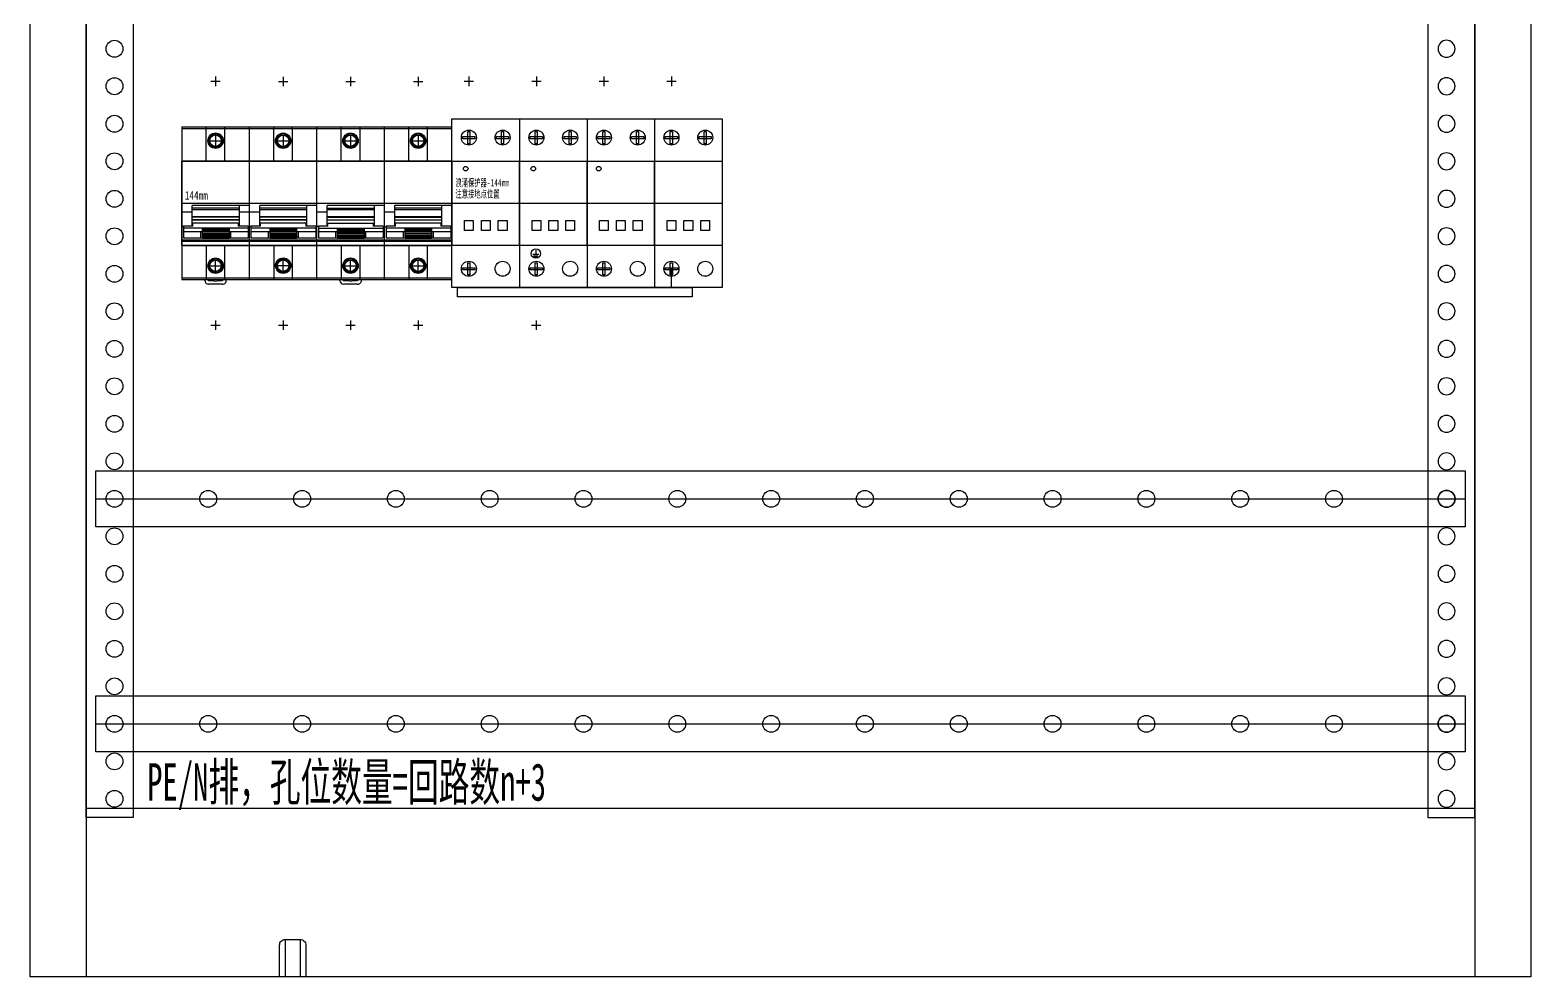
# Model space of a CAD drawing. Extents: x 1681561 to 1682425, y 398135 to 400135.
# Drawn here: x 1681625 to 1682425, y 398135 to 398640 of the extents above; entities that cross this region are included whole.
import ezdxf
from ezdxf.enums import TextEntityAlignment as Align

# ---------------------------------------------------------------- set-up
doc = ezdxf.new("R2010")
doc.units = 0
doc.header["$MEASUREMENT"] = 0
doc.linetypes.add('LYJS-XX', pattern=[0.35, 0.25, -0.1])
doc.layers.add('LY-JS-BJ', color=7, linetype='Continuous')
doc.layers.add('布置图', color=20, linetype='Continuous')
doc.styles.add('-宋体', font='', dxfattribs={"width": 0.65})
doc.styles.add('LY-SJ-元器件', font='', dxfattribs={"width": 0.6, "height": 4})
doc.styles.add('宋体', font='', dxfattribs={"width": 0.8, "height": 3.5})
doc.styles.get('-宋体').set_extended_font_data('NSimSun')
doc.styles.get('LY-SJ-元器件').set_extended_font_data('SimSun')
doc.styles.get('宋体').set_extended_font_data('SimSun')

# ---------------------------------------------------------------- blocks, each defined once
blk = doc.blocks.new('浪涌保护器 144mm-2022.1')
at = {"color": 1, "linetype": 'ByBlock'}
for p, q in [((6.5, 65), (11.5, 65)), ((9, 67.5), (9, 62.5)), ((42.5, 65), (47.5, 65)), ((45, 67.5), (45, 62.5)), ((78.5, 65), (83.5, 65)), ((81, 67.5), (81, 62.5)), ((114.5, 65), (119.5, 65)), ((117, 67.5), (117, 62.5)), ((44.94, -62.5), (44.94, -67.5)), ((42.44, -65), (47.44, -65))]:
    blk.add_line(p, q, dxfattribs=at)
at = {"color": 0}
for p, q in [((36, 45), (36, -45)), ((72, 45), (72, -45)), ((108, 45), (108, -45)), ((43.11, -27.22), (46.35, -27.22)), ((43.5, -28.03), (45.85, -28.03)), ((43.96, -28.64), (45.47, -28.64)), ((44.73, -25.09), (44.73, -27.22)), ((117, -45), (117, -35))]:
    blk.add_line(p, q, dxfattribs=at)
at = {"color": 1}
blk.add_line((0, 0), (144, 0), dxfattribs=at)
at = {"color": 0}
for points in [[(0, 45), (144, 45), (144, -45), (0, -45)], [(5.72, 34.38), (5.72, 35.5), (12.2, 35.5), (12.2, 34.38)], [(8.38, 38.2), (9.5, 38.2), (9.5, 31.72), (8.38, 31.72)], [(23.72, 34.38), (23.72, 35.5), (30.2, 35.5), (30.2, 34.38)], [(26.38, 38.2), (27.5, 38.2), (27.5, 31.72), (26.38, 31.72)], [(41.72, 34.38), (41.72, 35.5), (48.2, 35.5), (48.2, 34.38)], [(44.38, 38.2), (45.5, 38.2), (45.5, 31.72), (44.38, 31.72)], [(59.72, 34.38), (59.72, 35.5), (66.2, 35.5), (66.2, 34.38)], [(62.38, 38.2), (63.5, 38.2), (63.5, 31.72), (62.38, 31.72)], [(77.72, 34.38), (77.72, 35.5), (84.2, 35.5), (84.2, 34.38)], [(80.38, 38.2), (81.5, 38.2), (81.5, 31.72), (80.38, 31.72)], [(95.72, 34.38), (95.72, 35.5), (102.2, 35.5), (102.2, 34.38)], [(98.38, 38.2), (99.5, 38.2), (99.5, 31.72), (98.38, 31.72)], [(113.72, 34.38), (113.72, 35.5), (120.2, 35.5), (120.2, 34.38)], [(116.38, 38.2), (117.5, 38.2), (117.5, 31.72), (116.38, 31.72)], [(131.72, 34.38), (131.72, 35.5), (138.2, 35.5), (138.2, 34.38)], [(134.38, 38.2), (135.5, 38.2), (135.5, 31.72), (134.38, 31.72)], [(0, 22.5), (36, 22.5), (36, -22.5), (0, -22.5)], [(36, 22.5), (72, 22.5), (72, -22.5), (36, -22.5)], [(72, 22.5), (108, 22.5), (108, -22.5), (72, -22.5)], [(108, 22.5), (144, 22.5), (144, -22.5), (108, -22.5)], [(6.66, -9.27), (11.34, -9.27), (11.34, -14.5), (6.66, -14.5)], [(15.66, -9.27), (20.34, -9.27), (20.34, -14.5), (15.66, -14.5)], [(24.66, -9.27), (29.34, -9.27), (29.34, -14.5), (24.66, -14.5)], [(42.66, -9.27), (47.34, -9.27), (47.34, -14.5), (42.66, -14.5)], [(51.66, -9.27), (56.34, -9.27), (56.34, -14.5), (51.66, -14.5)], [(60.66, -9.27), (65.34, -9.27), (65.34, -14.5), (60.66, -14.5)], [(78.66, -9.27), (83.34, -9.27), (83.34, -14.5), (78.66, -14.5)], [(87.66, -9.27), (92.34, -9.27), (92.34, -14.5), (87.66, -14.5)], [(96.66, -9.27), (101.34, -9.27), (101.34, -14.5), (96.66, -14.5)], [(114.66, -9.27), (119.34, -9.27), (119.34, -14.5), (114.66, -14.5)], [(123.66, -9.27), (128.34, -9.27), (128.34, -14.5), (123.66, -14.5)], [(132.66, -9.27), (137.34, -9.27), (137.34, -14.5), (132.66, -14.5)], [(8.38, -31.76), (9.5, -31.76), (9.5, -38.24), (8.38, -38.24)], [(44.38, -31.76), (45.5, -31.76), (45.5, -38.24), (44.38, -38.24)], [(80.38, -31.76), (81.5, -31.76), (81.5, -38.24), (80.38, -38.24)], [(116.38, -31.76), (117.5, -31.76), (117.5, -38.24), (116.38, -38.24)], [(5.72, -35.58), (5.72, -34.46), (12.2, -34.46), (12.2, -35.58)], [(41.72, -35.58), (41.72, -34.46), (48.2, -34.46), (48.2, -35.58)], [(77.72, -35.58), (77.72, -34.46), (84.2, -34.46), (84.2, -35.58)], [(113.72, -35.58), (113.72, -34.46), (120.2, -34.46), (120.2, -35.58)], [(3, -45), (128, -45), (128, -50), (3, -50)]]:
    blk.add_lwpolyline(points, close=True, dxfattribs=at)
for centre, radius in [((9, 35), 4), ((27, 35), 4), ((45, 35), 4), ((63, 35), 4), ((81, 35), 4), ((99, 35), 4), ((117, 35), 4), ((135, 35), 4), ((7.32, 18.43), 1.23), ((43.32, 18.43), 1.23), ((78.23, 18.43), 1.23), ((9, -34.96), 4), ((27, -34.96), 4), ((45, -34.96), 4), ((44.74, -26.86), 2.49), ((63, -34.96), 4), ((81, -34.96), 4), ((99, -34.96), 4), ((117, -34.96), 4), ((135, -34.96), 4)]:
    blk.add_circle(centre, radius, dxfattribs=at)
at = {"color": 4, "linetype": 'ByBlock', "style": 'LY-SJ-元器件', "width": 0.6}
for s, p in [('浪涌保护器-144mm', (1.84, 8.92)), ('注意接地点位置', (1.84, 2.96))]:
    blk.add_text(s, height=4, dxfattribs=at).set_placement(p)
blk = doc.blocks.new('浪涌前置保护器 4P-144mm-2022.1')
at = {"color": 1, "linetype": 'ByBlock'}
for p, q in [((15.49, 65), (20.49, 65)), ((17.99, 67.5), (17.99, 62.5)), ((51.5, 64.95), (56.5, 64.95)), ((54, 67.45), (54, 62.45)), ((87.43, 64.97), (92.43, 64.97)), ((89.93, 67.47), (89.93, 62.47)), ((123.5, 64.95), (128.5, 64.95)), ((126, 67.45), (126, 62.45)), ((0, 0), (144, 0)), ((17.99, -62.5), (17.99, -67.5)), ((54, -62.55), (54, -67.55)), ((89.93, -62.53), (89.93, -67.53)), ((126, -62.55), (126, -67.55)), ((15.49, -65), (20.49, -65)), ((51.5, -65.05), (56.5, -65.05)), ((87.43, -65.03), (92.43, -65.03)), ((123.5, -65.05), (128.5, -65.05))]:
    blk.add_line(p, q, dxfattribs=at)
at = {"color": 0, "linetype": 'Continuous', "lineweight": 25}
for p, q in [((0, 40.75), (0, -40.75)), ((0, 40.75), (144, 40.75)), ((13, 22.6), (13, 40.75)), ((23, 22.6), (23, 40.75)), ((36, -40.75), (36, 40.75)), ((49, 22.6), (49, 40.75)), ((59, 22.6), (59, 40.75)), ((72, -40.75), (72, 40.75)), ((85, 22.6), (85, 40.75)), ((95, 22.6), (95, 40.75)), ((108, -40.75), (108, 40.75)), ((121, 22.6), (121, 40.75)), ((131, 22.6), (131, 40.75)), ((144, -40.75), (144, 40.75)), ((144, 39.73), (0, 39.73)), ((14.96, 33.35), (21.02, 33.35)), ((18, 36.38), (18.01, 30.32)), ((50.97, 33.3), (57.03, 33.3)), ((54.01, 36.33), (54.02, 30.27)), ((86.9, 33.32), (92.95, 33.32)), ((89.94, 36.35), (89.95, 30.3)), ((122.97, 33.32), (129.03, 33.32)), ((126.01, 36.35), (126.02, 30.3)), ((144, 22.5), (0, 22.5)), ((5.5, -4.69), (0, -4.69)), ((36, -1.17), (5.5, -1.17)), ((5.5, -12.18), (5.5, -1.17)), ((30.5, -2.68), (5.5, -2.68)), ((30.5, -3.54), (5.5, -3.54)), ((30.5, -7.23), (5.5, -7.23)), ((5.5, -7.35), (30.5, -7.35)), ((30.5, -1.17), (30.5, -12.14)), ((41.5, -4.69), (30.5, -4.69)), ((72.01, -1.17), (41.51, -1.17)), ((41.51, -12.18), (41.51, -1.17)), ((66.51, -2.68), (41.51, -2.68)), ((66.51, -3.54), (41.51, -3.54)), ((66.51, -7.23), (41.51, -7.23)), ((41.51, -7.35), (66.51, -7.35)), ((66.51, -1.17), (66.51, -12.14)), ((77.45, -4.75), (71.95, -4.75)), ((107.95, -1.23), (77.45, -1.23)), ((77.45, -12.24), (77.45, -1.23)), ((102.45, -2.74), (77.45, -2.74)), ((102.45, -3.6), (77.45, -3.6)), ((102.45, -7.29), (77.45, -7.29)), ((77.45, -7.41), (102.45, -7.41)), ((102.45, -1.23), (102.45, -12.2)), ((113.51, -4.72), (108.01, -4.72)), ((144, -1.19), (113.51, -1.19)), ((113.51, -12.2), (113.51, -1.19)), ((138.51, -2.7), (113.51, -2.7)), ((138.51, -3.57), (113.51, -3.57)), ((138.51, -7.26), (113.51, -7.26)), ((113.51, -7.38), (138.51, -7.38)), ((138.51, -1.19), (138.51, -12.16)), ((0, -12.31), (0.88, -12.31)), ((5.88, -12.18), (0.88, -12.18)), ((0.88, -12.18), (0.88, -18.46)), ((0.88, -13.17), (35.38, -13.17)), ((10.23, -15.26), (0.88, -15.26)), ((30.5, -8.93), (5.5, -8.93)), ((30.5, -8.95), (5.5, -8.95)), ((5.88, -10.49), (30.13, -10.49)), ((11.08, -15.26), (10.23, -15.26)), ((10.23, -18.46), (10.23, -15.26)), ((11.08, -18.61), (11.08, -13.17)), ((25.18, -13.86), (11.08, -13.86)), ((11.08, -14.01), (25.18, -14.01)), ((25.18, -14.56), (11.08, -14.56)), ((25.18, -15.15), (11.08, -15.15)), ((25.18, -15.92), (11.08, -15.92)), ((25.18, -13.17), (25.18, -18.61)), ((26.03, -15.26), (26.03, -17.77)), ((30.13, -10.49), (30.13, -12.18)), ((35.38, -12.18), (30.13, -12.18)), ((35.38, -12.18), (35.38, -18.46)), ((35.38, -12.31), (36.87, -12.31)), ((36, -15.45), (35.38, -15.45)), ((35.38, -15.55), (36, -15.55)), ((41.88, -12.18), (36.88, -12.18)), ((36.88, -12.18), (36.88, -18.46)), ((36.88, -13.17), (71.38, -13.17)), ((46.23, -15.26), (36.88, -15.26)), ((66.51, -8.93), (41.51, -8.93)), ((66.51, -8.95), (41.51, -8.95)), ((41.88, -10.49), (66.13, -10.49)), ((47.08, -15.26), (46.23, -15.26)), ((46.23, -18.46), (46.23, -15.26)), ((47.09, -18.61), (47.08, -13.17)), ((61.18, -13.86), (47.09, -13.86)), ((47.09, -14.01), (61.18, -14.01)), ((61.18, -14.56), (47.09, -14.56)), ((61.18, -15.15), (47.09, -15.15)), ((61.19, -15.92), (47.09, -15.92)), ((61.18, -13.17), (61.18, -18.61)), ((62.03, -15.26), (62.03, -17.77)), ((66.13, -10.49), (66.13, -12.18)), ((71.38, -12.18), (66.13, -12.18)), ((71.38, -12.18), (71.38, -18.46)), ((71.38, -12.31), (72.88, -12.31)), ((72, -15.45), (71.38, -15.45)), ((71.38, -15.55), (72, -15.55)), ((72.88, -12.24), (72.88, -18.52)), ((77.82, -12.24), (72.88, -12.24)), ((72.88, -13.23), (107.32, -13.23)), ((82.17, -15.31), (72.88, -15.31)), ((102.45, -8.99), (77.45, -8.99)), ((102.45, -9.01), (77.45, -9.01)), ((77.82, -10.55), (102.07, -10.55)), ((83.02, -15.31), (82.17, -15.31)), ((82.17, -18.52), (82.17, -15.31)), ((83.03, -18.67), (83.02, -13.23)), ((97.12, -13.92), (83.03, -13.92)), ((83.03, -14.07), (97.12, -14.07)), ((97.12, -14.62), (83.03, -14.62)), ((97.12, -15.21), (83.03, -15.21)), ((97.13, -15.98), (83.03, -15.98)), ((97.12, -13.23), (97.12, -18.67)), ((97.97, -15.31), (97.97, -17.83)), ((102.07, -10.55), (102.07, -12.24)), ((107.32, -12.24), (102.07, -12.24)), ((107.32, -12.24), (107.32, -18.52)), ((107.32, -12.37), (108.88, -12.37)), ((108, -15.51), (107.32, -15.51)), ((107.32, -15.61), (108, -15.61)), ((113.88, -12.2), (108.88, -12.2)), ((108.88, -12.2), (108.88, -18.48)), ((108.88, -13.19), (143.38, -13.19)), ((118.23, -15.28), (108.88, -15.28)), ((138.51, -8.95), (113.51, -8.95)), ((138.51, -8.97), (113.51, -8.97)), ((113.88, -10.52), (138.13, -10.52)), ((119.08, -15.28), (118.23, -15.28)), ((118.23, -18.48), (118.23, -15.28)), ((119.09, -18.63), (119.08, -13.19)), ((133.18, -13.88), (119.09, -13.88)), ((119.09, -14.04), (133.18, -14.04)), ((133.18, -14.59), (119.09, -14.59)), ((133.18, -15.17), (119.09, -15.17)), ((133.19, -15.94), (119.09, -15.94)), ((133.18, -13.19), (133.18, -18.63)), ((134.03, -15.28), (134.03, -17.79)), ((138.13, -10.52), (138.13, -12.2)), ((143.38, -12.2), (138.13, -12.2)), ((143.38, -12.2), (143.38, -18.48)), ((144, -15.47), (143.38, -15.47)), ((143.38, -15.57), (144, -15.57)), ((144, -19.66), (0, -19.66)), ((144, -20.5), (0, -20.5)), ((0, -22.5), (144, -22.5)), ((0.88, -18.46), (10.23, -18.46)), ((10.23, -18.46), (11.08, -18.61)), ((25.18, -16.11), (11.08, -16.11)), ((25.18, -16.93), (11.08, -16.93)), ((25.18, -17.21), (11.08, -17.21)), ((11.08, -17.36), (25.18, -17.36)), ((25.18, -17.43), (11.08, -17.43)), ((25.18, -17.56), (11.08, -17.56)), ((25.18, -17.73), (11.08, -17.73)), ((11.08, -18), (25.18, -18)), ((11.08, -18.61), (25.18, -18.61)), ((13, -22.5), (13, -40.75)), ((36, -22.6), (13, -22.6)), ((18, -22.6), (18, -22.5)), ((23, -40.75), (23, -22.6)), ((26.03, -17.77), (25.18, -17.92)), ((25.18, -18.61), (26.03, -18.46)), ((26.03, -17.77), (26.03, -18.43)), ((26.03, -18.46), (35.38, -18.46)), ((36.88, -18.46), (46.24, -18.46)), ((46.24, -18.46), (47.09, -18.61)), ((61.19, -16.11), (47.09, -16.11)), ((61.18, -16.93), (47.09, -16.93)), ((61.18, -17.21), (47.09, -17.21)), ((47.09, -17.36), (61.18, -17.36)), ((61.18, -17.43), (47.09, -17.43)), ((61.18, -17.56), (47.09, -17.56)), ((61.18, -17.73), (47.09, -17.73)), ((47.09, -18), (61.18, -18)), ((47.09, -18.61), (61.19, -18.61)), ((49, -22.5), (49, -40.75)), ((72, -22.6), (49, -22.6)), ((54, -22.6), (54, -22.5)), ((59, -40.75), (59, -22.6)), ((62.03, -17.77), (61.18, -17.92)), ((61.19, -18.61), (62.04, -18.46)), ((62.03, -17.77), (62.03, -18.43)), ((62.03, -18.46), (71.38, -18.46)), ((72.88, -18.52), (82.18, -18.52)), ((82.18, -18.52), (83.03, -18.67)), ((97.13, -16.17), (83.03, -16.17)), ((97.12, -16.98), (83.03, -16.98)), ((97.12, -17.27), (83.03, -17.27)), ((83.03, -17.42), (97.12, -17.42)), ((97.12, -17.49), (83.03, -17.49)), ((97.12, -17.62), (83.03, -17.62)), ((97.12, -17.79), (83.03, -17.79)), ((83.03, -18.06), (97.12, -18.06)), ((83.03, -18.67), (97.13, -18.67)), ((85, -22.5), (85, -40.75)), ((108, -22.6), (85, -22.6)), ((90, -22.6), (90, -22.5)), ((95, -40.75), (95, -22.6)), ((97.97, -17.83), (97.12, -17.98)), ((97.13, -18.67), (97.98, -18.52)), ((97.97, -17.83), (97.97, -18.49)), ((97.97, -18.52), (107.32, -18.52)), ((108.88, -18.48), (118.24, -18.48)), ((118.24, -18.48), (119.09, -18.63)), ((133.19, -16.13), (119.09, -16.13)), ((133.18, -16.95), (119.09, -16.95)), ((133.18, -17.23), (119.09, -17.23)), ((119.09, -17.38), (133.18, -17.38)), ((133.18, -17.46), (119.09, -17.46)), ((133.18, -17.59), (119.09, -17.59)), ((133.18, -17.76), (119.09, -17.76)), ((119.09, -18.03), (133.18, -18.03)), ((119.09, -18.63), (133.19, -18.63)), ((121, -22.5), (121, -40.75)), ((144, -22.6), (121, -22.6)), ((126, -22.6), (126, -22.5)), ((131, -40.75), (131, -22.6)), ((134.03, -17.79), (133.18, -17.94)), ((133.19, -18.63), (134.04, -18.48)), ((134.03, -17.79), (134.03, -18.46)), ((134.03, -18.48), (143.38, -18.48)), ((18, -36.38), (18.01, -30.32)), ((54.01, -36.33), (54.02, -30.27)), ((89.94, -36.35), (89.95, -30.3)), ((126.01, -36.35), (126.02, -30.3)), ((0, -39.73), (144, -39.73)), ((14.96, -33.35), (21.02, -33.35)), ((50.97, -33.3), (57.03, -33.3)), ((86.9, -33.32), (92.95, -33.32)), ((122.97, -33.32), (129.03, -33.32)), ((0, -40.75), (144, -40.75)), ((12.3, -41.19), (12.31, -40.75)), ((14.26, -41.35), (14.26, -40.75)), ((17.31, -41.35), (14.26, -41.35)), ((21.73, -43.23), (14.3, -43.23)), ((21.7, -41.35), (18.71, -41.35)), ((21.7, -40.75), (21.7, -41.35)), ((23.73, -41.18), (23.72, -40.75)), ((84.3, -41.19), (84.31, -40.75)), ((86.26, -41.35), (86.26, -40.75)), ((89.31, -41.35), (86.26, -41.35)), ((93.73, -43.23), (86.3, -43.23)), ((93.7, -41.35), (90.71, -41.35)), ((93.7, -40.75), (93.7, -41.35)), ((95.73, -41.18), (95.72, -40.75))]:
    blk.add_line(p, q, dxfattribs=at)
at = {"color": 0}
for p, q in [((5.88, -12.18), (5.88, -10.49)), ((41.88, -12.18), (41.88, -10.49)), ((77.82, -12.24), (77.82, -10.55)), ((113.88, -12.2), (113.88, -10.52))]:
    blk.add_line(p, q, dxfattribs=at)
at = {"color": 0, "linetype": 'ByBlock'}
blk.add_lwpolyline([(0, 22.5), (144, 22.5), (144, -22.5), (0, -22.5)], close=True, dxfattribs=at)
at = {"color": 0, "linetype": 'Continuous', "lineweight": 25, "flags": 128}
for points in [[(35.38, -15.26), (29.87, -15.26), (25.18, -15.26)], [(71.38, -15.26), (65.88, -15.26), (61.18, -15.26)], [(107.32, -15.31), (101.82, -15.31), (97.12, -15.31)], [(143.38, -15.28), (137.88, -15.28), (133.18, -15.28)], [(11.08, -17.87), (18.98, -17.87), (25.18, -17.87)], [(25.18, -18.18), (17.29, -18.18), (11.08, -18.18)], [(25.18, -18.53), (17.29, -18.53), (11.08, -18.53)], [(47.09, -17.87), (54.99, -17.87), (61.18, -17.87)], [(61.18, -18.18), (53.29, -18.18), (47.09, -18.18)], [(61.18, -18.53), (53.29, -18.53), (47.09, -18.53)], [(83.03, -17.93), (90.93, -17.93), (97.12, -17.93)], [(97.12, -18.24), (89.23, -18.24), (83.03, -18.24)], [(97.12, -18.59), (89.23, -18.59), (83.03, -18.59)], [(119.09, -17.89), (126.99, -17.89), (133.18, -17.89)], [(133.18, -18.21), (125.29, -18.21), (119.09, -18.21)], [(133.18, -18.55), (125.29, -18.55), (119.09, -18.55)]]:
    blk.add_lwpolyline(points, dxfattribs=at)
at = {"color": 0, "linetype": 'Continuous', "lineweight": 25}
for points in [[(17.31, -41.35, -0.003147), (17.19, -41.28, -0.009893), (17.07, -41.22, -0.012389), (16.99, -41.16, -0.038927), (16.82, -41.03, -0.034536), (16.73, -40.94, -0.028123), (16.67, -40.85, -0.011904), (16.63, -40.79, -0.003676), (16.61, -40.75)], [(19.44, -40.75, -0.040086), (19.37, -40.85, -0.037986), (19.27, -40.97, -0.025821), (19.15, -41.07, -0.017432), (19.03, -41.16, -0.006842), (18.94, -41.21, -0.005395), (18.83, -41.28, -0.002951), (18.71, -41.35)], [(89.31, -41.35, -0.003147), (89.19, -41.28, -0.009893), (89.07, -41.22, -0.012389), (88.99, -41.16, -0.038926), (88.82, -41.03, -0.034535), (88.73, -40.94, -0.028121), (88.67, -40.85, -0.011904), (88.63, -40.79, -0.003676), (88.61, -40.75)], [(91.44, -40.75, -0.040083), (91.37, -40.85, -0.037986), (91.27, -40.97, -0.025822), (91.15, -41.07, -0.017433), (91.03, -41.16, -0.006843), (90.94, -41.21, -0.005396), (90.83, -41.28, -0.002951), (90.71, -41.35)]]:
    blk.add_lwpolyline(points, format="xyb", dxfattribs=at)
at = {"color": 0}
for centre, radius in [((18, 33.35), 4.11), ((17.99, 33.35), 3.62), ((17.99, 33.35), 3.03), ((54.01, 33.3), 4.11), ((54, 33.3), 3.62), ((54, 33.3), 3.03), ((89.93, 33.32), 4.11), ((89.93, 33.32), 3.62), ((89.93, 33.32), 3.03), ((126.01, 33.32), 4.11), ((126, 33.32), 3.62), ((126, 33.32), 3.03), ((18, -33.35), 4.11), ((17.99, -33.35), 3.62), ((17.99, -33.35), 3.03), ((54.01, -33.3), 4.11), ((54, -33.3), 3.62), ((54, -33.3), 3.03), ((89.93, -33.32), 4.11), ((89.93, -33.32), 3.62), ((89.93, -33.32), 3.03), ((126.01, -33.32), 4.11), ((126, -33.32), 3.62), ((126, -33.32), 3.03)]:
    blk.add_circle(centre, radius, dxfattribs=at)
at = {"color": 0, "linetype": 'Continuous', "lineweight": 25}
for centre, radius, start, end in [((14.3, -41.23), 2, 180, 270), ((18.01, -39.75), 1.74, 246.29501, 293.70499), ((21.73, -41.23), 2, 270, 1.31039), ((86.3, -41.23), 2, 180, 270), ((90.01, -39.75), 1.74, 246.29501, 293.70499), ((93.73, -41.23), 2, 270, 1.31039)]:
    blk.add_arc(centre, radius, start, end, dxfattribs=at)
at = {"color": 4, "linetype": 'ByBlock', "lineweight": -3, "style": '-宋体', "width": 0.8}
blk.add_text('144mm', height=4.5, dxfattribs=at).set_placement((7.75, 4.14), align=Align.MIDDLE_CENTER)
blk = doc.blocks.new('*U24')
at = {"layer": 'LY-JS-BJ', "color": 0}
blk.add_circle((0, 0), 4.5, dxfattribs=at)
blk = doc.blocks.new('*U25')
at = {"layer": 'LY-JS-BJ', "color": 0, "linetype": 'ByBlock', "lineweight": -2, "transparency": 16777216}
for p in [(0, 0), (50, 0), (100, 0), (150, 0), (200, 0), (250, 0), (300, 0), (350, 0), (400, 0), (450, 0), (500, 0), (550, 0), (600, 0)]:
    blk.add_blockref('*U24', p, dxfattribs=at)
blk = doc.blocks.new('A$C7E8D6A90')
at = {"layer": 'LY-JS-BJ', "color": 4, "linetype": 'LYJS-XX'}
for p, q in [((-10, 120), (720, 120)), ((-10, 0), (720, 0))]:
    blk.add_line(p, q, dxfattribs=at)
at = {"layer": 'LY-JS-BJ', "color": 0}
for points in [[(-10, 135), (720, 135), (720, 105), (-10, 105)], [(-10, 15), (720, 15), (720, -15), (-10, -15)]]:
    blk.add_lwpolyline(points, close=True, dxfattribs=at)
for centre in [(0, 120), (710, 120), (0, 0), (710, 0)]:
    blk.add_circle(centre, 4.5, dxfattribs=at)
for p in [(50, 120), (50, 0)]:
    blk.add_blockref('*U25', p, dxfattribs=at)
at = {"layer": 'LY-JS-BJ', "color": 4, "style": '宋体', "width": 0.6}
blk.add_text('PE/N排，孔位数量=回路数n+3', height=20, dxfattribs=at).set_placement((17.41, -31), align=Align.MIDDLE_LEFT)
blk = doc.blocks.new('*U28')
at = {"layer": 'LY-JS-BJ', "color": 6}
blk.add_circle((0, 0), 4.5, dxfattribs=at)
blk = doc.blocks.new('*U29')
at = {"layer": 'LY-JS-BJ', "color": 0, "linetype": 'ByBlock', "lineweight": -2, "transparency": 16777216}
for p in [(0, -1380), (0, -1400), (0, -1420), (0, -1440), (0, -1460), (0, -1480), (0, -1500), (0, -1520), (0, -1540), (0, -1560), (0, -1580), (0, -1600), (0, -1620), (0, -1640), (0, -1660), (0, -1680), (0, -1700), (0, -1720), (0, -1740), (0, -1760), (0, -1780)]:
    blk.add_blockref('*U28', p, dxfattribs=at)
blk = doc.blocks.new('*U30')
at = {"layer": 'LY-JS-BJ', "color": 6}
blk.add_circle((0, 0), 4.5, dxfattribs=at)
blk = doc.blocks.new('*U31')
at = {"layer": 'LY-JS-BJ', "color": 0, "linetype": 'ByBlock', "lineweight": -2, "transparency": 16777216}
for p in [(0, -1380), (0, -1400), (0, -1420), (0, -1440), (0, -1460), (0, -1480), (0, -1500), (0, -1520), (0, -1540), (0, -1560), (0, -1580), (0, -1600), (0, -1620), (0, -1640), (0, -1660), (0, -1680), (0, -1700), (0, -1720), (0, -1740), (0, -1760), (0, -1780)]:
    blk.add_blockref('*U30', p, dxfattribs=at)
blk = doc.blocks.new('A$C11EF57A1')
at = {"layer": 'LY-JS-BJ', "color": 0, "ltscale": 2}
for p, q in [((-4, 20), (-4, 0)), ((4, 20), (4, 0))]:
    blk.add_line(p, q, dxfattribs=at)
blk.add_lwpolyline([(-4, 20), (4, 20, -0.414214), (7, 17), (7, 0), (-7, 0), (-7, 17, -0.414214)], format="xyb", close=True, dxfattribs=at)

msp = doc.modelspace()

# ---------------------------------------------------------------- linework, layer by layer
at = {"layer": 'LY-JS-BJ', "color": 6, "ltscale": 50}
for points in [[(1681654.66, 400080.08), (1681654.66, 398135.08)], [(1682394.66, 400080.08), (1682394.66, 398135.08)], [(1681654.66, 398225.08), (1682394.66, 398225.08)]]:
    msp.add_lwpolyline(points, dxfattribs=at)
at = {"layer": 'LY-JS-BJ', "color": 6, "lineweight": -3}
for points in [[(1681679.66, 400020.08), (1681679.66, 398220.08), (1681654.66, 398220.08), (1681654.66, 400020.08)], [(1682369.66, 400020.08), (1682369.66, 398220.08), (1682394.66, 398220.08), (1682394.66, 400020.08)]]:
    msp.add_lwpolyline(points, close=True, dxfattribs=at)
at = {"layer": '布置图', "ltscale": 50}
msp.add_lwpolyline([(1681624.66, 400135.08), (1682424.66, 400135.08), (1682424.66, 398135.08), (1681624.66, 398135.08)], close=True, dxfattribs=at)

# ---------------------------------------------------------------- block references
at = {"color": 4}
for name, p in [('浪涌前置保护器 4P-144mm-2022.1', (1681705.55, 398547.71)), ('浪涌保护器 144mm-2022.1', (1681849.55, 398547.71))]:
    msp.add_blockref(name, p, dxfattribs=at)
at = {"layer": 'LY-JS-BJ', "color": 6, "lineweight": -3}
for name, p in [('*U31', (1681669.66, 400010.08)), ('A$C7E8D6A90', (1681669.66, 398270.08))]:
    msp.add_blockref(name, p, dxfattribs=at)
at = {"layer": 'LY-JS-BJ', "color": 6, "lineweight": -3, "xscale": -1}
msp.add_blockref('*U29', (1682379.66, 400010.08), dxfattribs=at)
at = {"layer": 'LY-JS-BJ', "color": 6, "lineweight": -3, "ltscale": 2}
msp.add_blockref('A$C11EF57A1', (1681764.66, 398135.08), dxfattribs=at)

doc.saveas('drawing.dxf')
